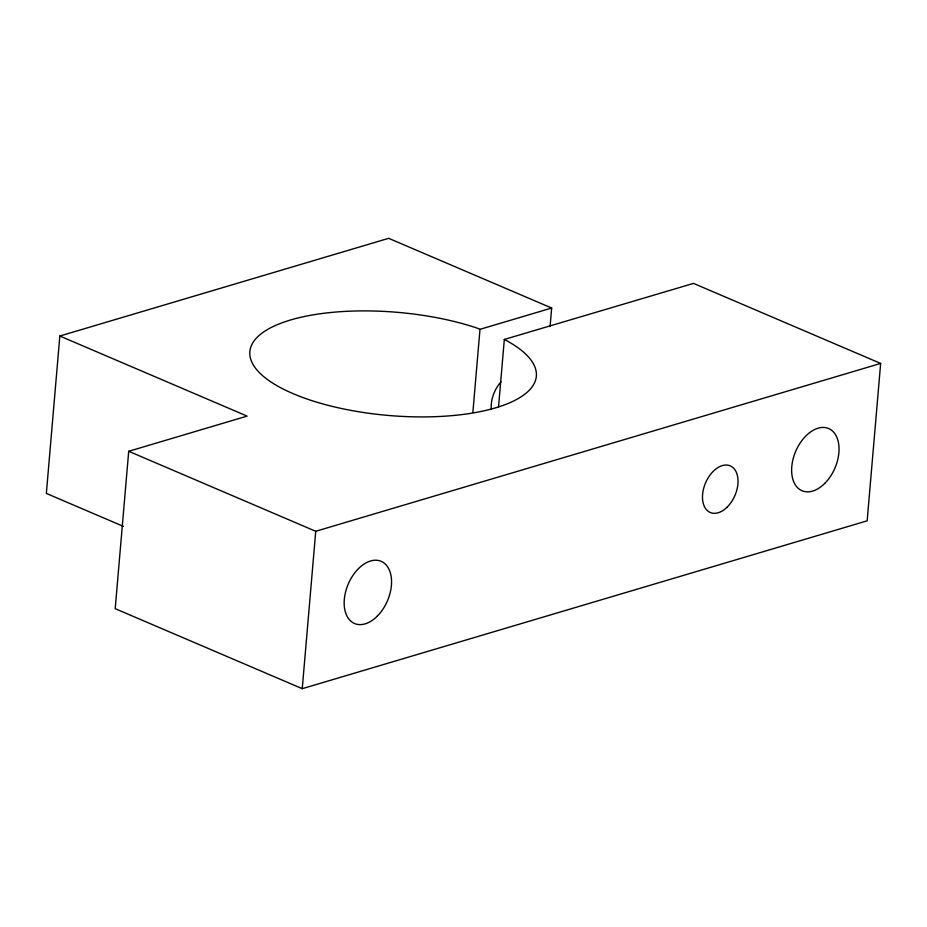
<?xml version="1.0" encoding="UTF-8"?>
<svg xmlns="http://www.w3.org/2000/svg" width="927" height="927" viewBox="0 0 927 927"><rect width="100%" height="100%" fill="white"/><g stroke="black" fill="none" stroke-linecap="round" stroke-linejoin="round"><path stroke-width="1.39" d="M550.07 326.64L551.669 308.031L388.68 238.32L59.838 336.026L46.35 493.419L123.372 526.362M59.838 336.026L247.092 416.107L128.702 451.287L115.203 608.68L302.248 688.68L867.162 520.823L880.65 363.43L693.512 283.395L504.323 339.456A143.778 51.761 4.9 0 1 427.984 416.872A143.778 51.761 4.9 0 1 252.364 343.593A143.778 51.761 4.9 0 1 477.15 328.112L479.989 329.328L551.669 308.031M302.248 688.68L315.736 531.287L880.65 363.43M472.874 412.318L479.989 329.328M498.564 406.71L504.323 339.456M128.702 451.287L315.736 531.287M491.275 408.853A25.377 15.991 -66.8 0 1 501.043 381.878M824.763 483.384A33.824 21.321 -66.8 0 0 829.433 428.911A33.824 21.321 -66.8 0 0 791.785 466.64A33.824 21.321 -66.8 0 0 824.763 483.384M727.324 506.976A25.377 15.991 -66.8 0 0 730.835 466.13A25.377 15.991 -66.8 0 0 702.596 494.427A25.377 15.991 -66.8 0 0 727.324 506.976M377.277 616.154A33.824 21.321 -66.8 0 0 381.947 561.692A33.824 21.321 -66.8 0 0 344.311 599.41A33.824 21.321 -66.8 0 0 377.277 616.154"/></g></svg>
